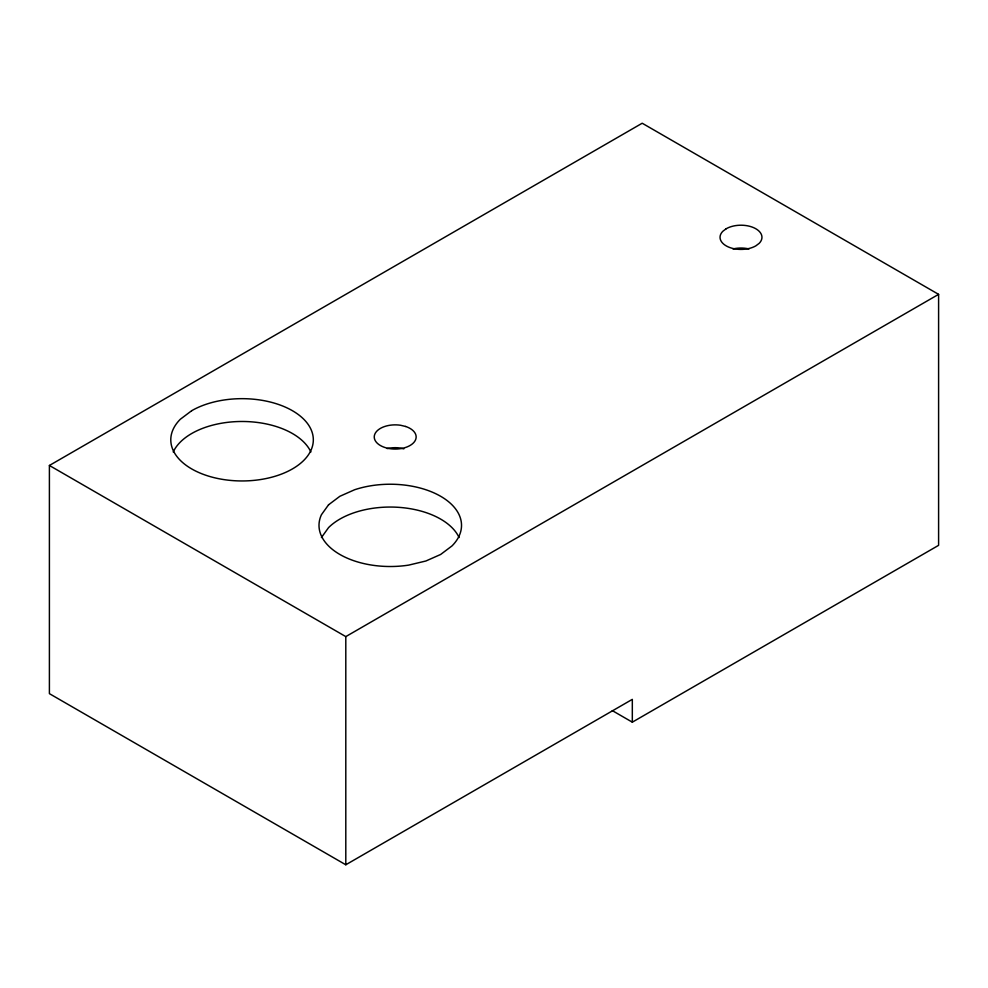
<?xml version="1.0" encoding="UTF-8"?>
<svg xmlns="http://www.w3.org/2000/svg" width="988" height="988" viewBox="0 0 988 988"><rect width="100%" height="100%" fill="white"/><g stroke="black" fill="none" stroke-linecap="round" stroke-linejoin="round"><path stroke-width="1.48" d="M321.433 537.546L328.547 527.617A71.26 41.138 0 0 1 399.56 507.4A71.26 41.138 0 0 1 459.087 537.546M632.32 722.166L632.32 699.356L345.8 864.772L49.4 693.65L49.4 465.471L642.2 123.228L938.6 294.35L938.6 545.339L632.32 722.166L612.288 710.607M49.4 465.471L345.8 636.605L938.6 294.35M403.845 448.861L400.622 448.083A20.958 12.103 0 0 0 387.185 448.589M345.8 636.605L345.8 864.772M173.233 451.973A71.26 41.138 0 0 1 242.06 421.481A71.26 41.138 0 0 1 310.887 451.973M732.985 248.951A20.958 12.103 0 0 1 749.015 248.951M328.547 504.806L321.433 514.723A71.26 41.138 0 0 0 408.699 565.111L425.89 560.999L440.648 554.466L451.973 545.944A71.26 41.138 0 0 0 440.648 496.285A71.26 41.138 0 0 0 354.63 489.739L339.872 496.285L328.547 504.806M191.672 410.712L180.347 419.233A71.26 41.138 0 0 0 235.848 480.798A71.26 41.138 0 0 0 309.022 425.742A71.26 41.138 0 0 0 191.672 410.712M726.18 228.759L722.846 231.266A20.958 12.103 0 0 0 728.242 246.914A20.958 12.103 0 0 0 755.82 245.864L759.155 243.357A20.958 12.103 0 0 0 753.758 227.709A20.958 12.103 0 0 0 726.18 228.759M405.685 426.483L400.622 425.272A20.958 12.103 0 0 0 374.563 439.055A20.958 12.103 0 0 0 407.217 446.872A20.958 12.103 0 0 0 405.685 426.483"/></g></svg>
